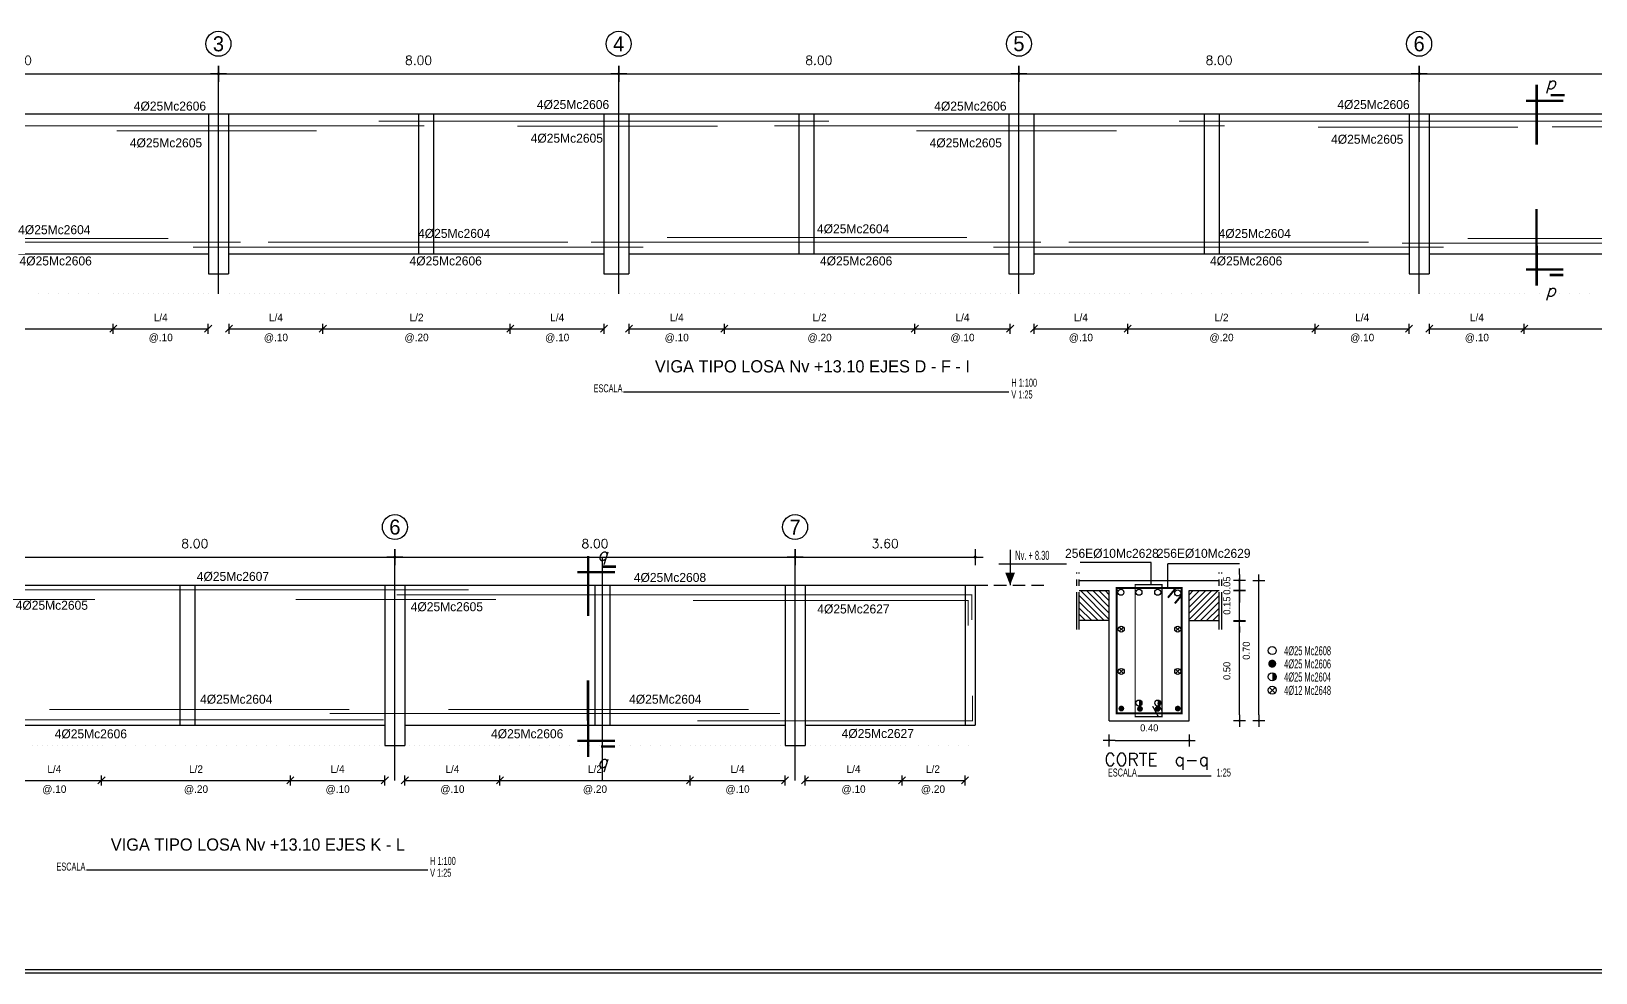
# Model space of a CAD drawing. Extents: x -2 to 140, y 23 to 108.
# Drawn here: x 54.61 to 85.88, y 23.21 to 42.03 of the extents above; entities that cross this region are included whole.
import ezdxf
from ezdxf.enums import TextEntityAlignment as Align

# ---------------------------------------------------------------- set-up
doc = ezdxf.new("R2010")
doc.units = 0
doc.header["$MEASUREMENT"] = 0
doc.linetypes.add('CENTER2', pattern=[1.125, 0.75, -0.125, 0.125, -0.125])
doc.linetypes.add('HIDDEN', pattern=[0.375, 0.25, -0.125])
doc.layers.get('0').update_dxf_attribs({"linetype": 'CONTINUOUS'})
doc.layers.get('DEFPOINTS').update_dxf_attribs({"color": 8, "linetype": 'CONTINUOUS'})
for name, color, linetype in [('ACEROS', 5, 'CONTINUOUS'), ('COLUMNAS', 2, 'CONTINUOUS'), ('EJES', 1, 'CONTINUOUS'), ('ESTRIBOS', 2, 'CONTINUOUS'), ('HIERROS', 5, 'CONTINUOUS'), ('L1', 5, 'CONTINUOUS'), ('LINEAS', 7, 'CONTINUOUS'), ('PLANILL1', 7, 'CONTINUOUS'), ('VIGAS', 7, 'CONTINUOUS')]:
    doc.layers.add(name, color=color, linetype=linetype)
doc.styles.add('ROMANT', font='romant')
doc.styles.add('STANDART', font='TXT.SHX', dxfattribs={"height": 0.18})
doc.dimstyles.new('ESCALA25', dxfattribs={"dimscale": 2, "dimtxt": 0.07, "dimasz": 0.06, "dimexe": 0, "dimexo": 0.06, "dimgap": 0.09, "dimtad": 1, "dimlfac": 0.25, "dimzin": 0, "dimtxsty": 'STANDARD', "dimblk": 'DOT', "dimcen": 0.09, "dimse1": 1, "dimse2": 1, "dimclrd": 1, "dimclre": 1, "dimclrt": 2, "dimazin": 3, "dimtfac": 1, "dimtix": 1, "dimtmove": 0, "dimatfit": 3, "dimtvp": 1.428571, "dimtolj": 1, "dimtzin": 0})
doc.dimstyles.new('STYLE100', dxfattribs={"dimscale": 2, "dimtxt": 0.08, "dimasz": 0.08, "dimexe": 0, "dimexo": 0.06, "dimgap": 0.09, "dimtad": 1, "dimzin": 0, "dimtxsty": 'STANDART', "dimblk": 'DOT', "dimcen": 0.09, "dimse1": 1, "dimse2": 1, "dimclrd": 1, "dimclre": 1, "dimclrt": 2, "dimazin": 3, "dimtfac": 1, "dimtix": 1, "dimtmove": 0, "dimatfit": 3, "dimtvp": 1.25, "dimtolj": 1, "dimtzin": 0})

# ---------------------------------------------------------------- blocks, each defined once
blk = doc.blocks.new('DOT')
at = {"color": 0}
for p, q in [((-1, 0), (1, 0)), ((0, 1), (0, -1))]:
    blk.add_line(p, q, dxfattribs=at)
at = {"color": 2, "linetype": 'BYBLOCK', "const_width": 0.1875}
blk.add_lwpolyline([(0.09375, 0, 1), (-0.09375, 0, 1)], format="xyb", close=True, dxfattribs=at)
blk = doc.blocks.new('*D77')
at = {"color": 1, "linetype": 'BYBLOCK'}
blk.add_line((344.507, -38.205), (344.507, -36.455), dxfattribs=at)
at = {"layer": 'DEFPOINTS', "color": 0, "linetype": 'BYBLOCK'}
for p in [(343.589, -36.335), (344.507, -36.335), (343.589, -38.325)]:
    blk.add_point(p, dxfattribs=at)
at = {"color": 1, "linetype": 'BYBLOCK', "xscale": 0.12, "yscale": 0.12, "zscale": 0.12}
for p, rotation in [((344.507, -36.335), 90), ((344.507, -38.325), 270)]:
    blk.add_blockref('DOT', p, dxfattribs=dict(at, rotation=rotation))
at = {"color": 2, "linetype": 'BYBLOCK', "insert": (344.257, -37.33), "char_height": 0.14, "attachment_point": 5, "rotation": 90}
blk.add_mtext('\\A1;0.50', dxfattribs=at)
blk = doc.blocks.new('_DOT')
at = {"color": 0, "linetype": 'BYBLOCK'}
blk.add_line((-0.5, 0), (-1, 0), dxfattribs=at)
at = {"color": 0, "linetype": 'BYBLOCK', "const_width": 0.5}
blk.add_lwpolyline([(-0.25, 0, 1), (0.25, 0, 1)], format="xyb", close=True, dxfattribs=at)
blk = doc.blocks.new('*D73')
at = {"color": 1, "linetype": 'BYBLOCK'}
for p, q in [((344.507, -35.605), (344.507, -35.485)), ((344.507, -36.325), (344.507, -35.725)), ((344.507, -36.445), (344.507, -36.565))]:
    blk.add_line(p, q, dxfattribs=at)
at = {"layer": 'DEFPOINTS', "color": 0, "linetype": 'BYBLOCK'}
for p in [(343.504, -35.725), (344.507, -35.725), (343.504, -36.325)]:
    blk.add_point(p, dxfattribs=at)
at = {"color": 1, "linetype": 'BYBLOCK', "xscale": 0.12, "yscale": 0.12, "zscale": 0.12}
for p, rotation in [((344.507, -35.725), 270), ((344.507, -36.325), 90)]:
    blk.add_blockref('DOT', p, dxfattribs=dict(at, rotation=rotation))
at = {"color": 2, "linetype": 'BYBLOCK', "insert": (344.257, -36.025), "char_height": 0.14, "attachment_point": 5, "rotation": 90}
blk.add_mtext('\\A1;0.15', dxfattribs=at)
blk = doc.blocks.new('*D75')
at = {"color": 1, "linetype": 'BYBLOCK'}
blk.add_line((344.894, -38.205), (344.894, -35.645), dxfattribs=at)
at = {"layer": 'DEFPOINTS', "color": 0, "linetype": 'BYBLOCK'}
for p in [(343.504, -35.525), (344.894, -35.525), (343.504, -38.325)]:
    blk.add_point(p, dxfattribs=at)
at = {"color": 1, "linetype": 'BYBLOCK', "xscale": 0.12, "yscale": 0.12, "zscale": 0.12}
for p, rotation in [((344.894, -35.525), 90), ((344.894, -38.325), 270)]:
    blk.add_blockref('DOT', p, dxfattribs=dict(at, rotation=rotation))
at = {"color": 2, "linetype": 'BYBLOCK', "insert": (344.644, -36.925), "char_height": 0.14, "attachment_point": 5, "rotation": 90}
blk.add_mtext('\\A1;0.70', dxfattribs=at)
blk = doc.blocks.new('*D76')
at = {"color": 1, "linetype": 'BYBLOCK'}
blk.add_line((342.024, -38.72), (343.384, -38.72), dxfattribs=at)
at = {"layer": 'DEFPOINTS', "color": 0, "linetype": 'BYBLOCK'}
for p in [(343.504, -38.72), (341.904, -38.785), (343.504, -38.785)]:
    blk.add_point(p, dxfattribs=at)
at = {"color": 1, "linetype": 'BYBLOCK', "xscale": 0.12, "yscale": 0.12, "zscale": 0.12, "rotation": 180}
blk.add_blockref('DOT', (341.904, -38.72), dxfattribs=at)
at = {"color": 1, "linetype": 'BYBLOCK', "xscale": 0.12, "yscale": 0.12, "zscale": 0.12}
blk.add_blockref('DOT', (343.504, -38.72), dxfattribs=at)
at = {"color": 2, "linetype": 'BYBLOCK', "insert": (342.704, -38.47), "char_height": 0.14, "attachment_point": 5}
blk.add_mtext('\\A1;0.40', dxfattribs=at)
blk = doc.blocks.new('*X62')
at = {"color": 0}
for p, q in [((24.221, 27.809), (24.797, 28.386)), ((24.221, 27.933), (24.674, 28.386)), ((24.221, 28.057), (24.55, 28.386)), ((24.221, 28.181), (24.426, 28.386)), ((24.221, 28.304), (24.302, 28.386)), ((24.321, 27.786), (24.821, 28.286)), ((24.445, 27.786), (24.821, 28.162)), ((24.568, 27.786), (24.821, 28.038)), ((24.692, 27.786), (24.821, 27.914)), ((24.816, 27.786), (24.821, 27.791))]:
    blk.add_line(p, q, dxfattribs=at)
blk = doc.blocks.new('*D74')
at = {"color": 1, "linetype": 'BYBLOCK'}
for p, q in [((344.507, -35.405), (344.507, -35.285)), ((344.507, -35.725), (344.507, -35.525)), ((344.507, -35.845), (344.507, -35.965))]:
    blk.add_line(p, q, dxfattribs=at)
at = {"layer": 'DEFPOINTS', "color": 0, "linetype": 'BYBLOCK'}
for p in [(344.507, -35.525), (344.507, -35.525), (343.504, -35.725)]:
    blk.add_point(p, dxfattribs=at)
at = {"color": 1, "linetype": 'BYBLOCK', "xscale": 0.12, "yscale": 0.12, "zscale": 0.12}
for p, rotation in [((344.507, -35.525), 270), ((344.507, -35.725), 90)]:
    blk.add_blockref('DOT', p, dxfattribs=dict(at, rotation=rotation))
at = {"color": 2, "linetype": 'BYBLOCK', "insert": (344.257, -35.625), "char_height": 0.14, "attachment_point": 5, "rotation": 90}
blk.add_mtext('\\A1;0.05', dxfattribs=at)
blk = doc.blocks.new('*D171')
at = {"color": 1, "linetype": 'BYBLOCK'}
blk.add_line((50.514, 41.182), (58.194, 41.182), dxfattribs=at)
at = {"layer": 'DEFPOINTS', "color": 0, "linetype": 'BYBLOCK'}
for p in [(50.354, 41.182), (58.354, 41.182), (58.354, 41.182)]:
    blk.add_point(p, dxfattribs=at)
at = {"color": 1, "linetype": 'BYBLOCK', "xscale": 0.16, "yscale": 0.16, "zscale": 0.16, "rotation": 180}
blk.add_blockref('DOT', (50.354, 41.182), dxfattribs=at)
at = {"color": 1, "linetype": 'BYBLOCK', "xscale": 0.16, "yscale": 0.16, "zscale": 0.16}
blk.add_blockref('DOT', (58.354, 41.182), dxfattribs=at)
at = {"color": 2, "linetype": 'BYBLOCK', "insert": (54.354, 41.452), "char_height": 0.18, "attachment_point": 5, "style": 'STANDART'}
blk.add_mtext('\\A1;8.00', dxfattribs=at)
blk = doc.blocks.new('*D172')
at = {"color": 1, "linetype": 'BYBLOCK'}
blk.add_line((58.514, 41.182), (66.194, 41.182), dxfattribs=at)
at = {"layer": 'DEFPOINTS', "color": 0, "linetype": 'BYBLOCK'}
for p in [(58.354, 41.182), (66.354, 41.182), (66.354, 41.182)]:
    blk.add_point(p, dxfattribs=at)
at = {"color": 1, "linetype": 'BYBLOCK', "xscale": 0.16, "yscale": 0.16, "zscale": 0.16, "rotation": 180}
blk.add_blockref('DOT', (58.354, 41.182), dxfattribs=at)
at = {"color": 1, "linetype": 'BYBLOCK', "xscale": 0.16, "yscale": 0.16, "zscale": 0.16}
blk.add_blockref('DOT', (66.354, 41.182), dxfattribs=at)
at = {"color": 2, "linetype": 'BYBLOCK', "insert": (62.354, 41.452), "char_height": 0.18, "attachment_point": 5, "style": 'STANDART'}
blk.add_mtext('\\A1;8.00', dxfattribs=at)
blk = doc.blocks.new('*D173')
at = {"color": 1, "linetype": 'BYBLOCK'}
blk.add_line((66.514, 41.182), (74.194, 41.182), dxfattribs=at)
at = {"layer": 'DEFPOINTS', "color": 0, "linetype": 'BYBLOCK'}
for p in [(66.354, 41.182), (74.354, 41.182), (74.354, 41.182)]:
    blk.add_point(p, dxfattribs=at)
at = {"color": 1, "linetype": 'BYBLOCK', "xscale": 0.16, "yscale": 0.16, "zscale": 0.16, "rotation": 180}
blk.add_blockref('DOT', (66.354, 41.182), dxfattribs=at)
at = {"color": 1, "linetype": 'BYBLOCK', "xscale": 0.16, "yscale": 0.16, "zscale": 0.16}
blk.add_blockref('DOT', (74.354, 41.182), dxfattribs=at)
at = {"color": 2, "linetype": 'BYBLOCK', "insert": (70.354, 41.452), "char_height": 0.18, "attachment_point": 5, "style": 'STANDART'}
blk.add_mtext('\\A1;8.00', dxfattribs=at)
blk = doc.blocks.new('*D174')
at = {"color": 1, "linetype": 'BYBLOCK'}
blk.add_line((74.514, 41.182), (82.194, 41.182), dxfattribs=at)
at = {"layer": 'DEFPOINTS', "color": 0, "linetype": 'BYBLOCK'}
for p in [(74.354, 41.182), (82.354, 41.182), (82.354, 41.182)]:
    blk.add_point(p, dxfattribs=at)
at = {"color": 1, "linetype": 'BYBLOCK', "xscale": 0.16, "yscale": 0.16, "zscale": 0.16, "rotation": 180}
blk.add_blockref('DOT', (74.354, 41.182), dxfattribs=at)
at = {"color": 1, "linetype": 'BYBLOCK', "xscale": 0.16, "yscale": 0.16, "zscale": 0.16}
blk.add_blockref('DOT', (82.354, 41.182), dxfattribs=at)
at = {"color": 2, "linetype": 'BYBLOCK', "insert": (78.354, 41.452), "char_height": 0.18, "attachment_point": 5, "style": 'STANDART'}
blk.add_mtext('\\A1;8.00', dxfattribs=at)
blk = doc.blocks.new('*D175')
at = {"color": 1, "linetype": 'BYBLOCK'}
blk.add_line((82.514, 41.182), (90.194, 41.182), dxfattribs=at)
at = {"layer": 'DEFPOINTS', "color": 0, "linetype": 'BYBLOCK'}
for p in [(82.354, 41.182), (90.354, 41.182), (90.354, 41.182)]:
    blk.add_point(p, dxfattribs=at)
at = {"color": 1, "linetype": 'BYBLOCK', "xscale": 0.16, "yscale": 0.16, "zscale": 0.16, "rotation": 180}
blk.add_blockref('DOT', (82.354, 41.182), dxfattribs=at)
at = {"color": 1, "linetype": 'BYBLOCK', "xscale": 0.16, "yscale": 0.16, "zscale": 0.16}
blk.add_blockref('DOT', (90.354, 41.182), dxfattribs=at)
at = {"color": 2, "linetype": 'BYBLOCK', "insert": (86.354, 41.452), "char_height": 0.18, "attachment_point": 5, "style": 'STANDART'}
blk.add_mtext('\\A1;8.00', dxfattribs=at)
blk = doc.blocks.new('*D179')
at = {"color": 1, "linetype": 'BYBLOCK'}
blk.add_line((54.04, 31.522), (61.72, 31.522), dxfattribs=at)
at = {"layer": 'DEFPOINTS', "color": 0, "linetype": 'BYBLOCK'}
for p in [(53.88, 31.522), (61.88, 31.522), (61.88, 31.522)]:
    blk.add_point(p, dxfattribs=at)
at = {"color": 1, "linetype": 'BYBLOCK', "xscale": 0.16, "yscale": 0.16, "zscale": 0.16, "rotation": 180}
blk.add_blockref('DOT', (53.88, 31.522), dxfattribs=at)
at = {"color": 1, "linetype": 'BYBLOCK', "xscale": 0.16, "yscale": 0.16, "zscale": 0.16}
blk.add_blockref('DOT', (61.88, 31.522), dxfattribs=at)
at = {"color": 2, "linetype": 'BYBLOCK', "insert": (57.88, 31.792), "char_height": 0.18, "attachment_point": 5, "style": 'STANDART'}
blk.add_mtext('\\A1;8.00', dxfattribs=at)
blk = doc.blocks.new('*D180')
at = {"color": 1, "linetype": 'BYBLOCK'}
blk.add_line((62.04, 31.522), (69.72, 31.522), dxfattribs=at)
at = {"layer": 'DEFPOINTS', "color": 0, "linetype": 'BYBLOCK'}
for p in [(61.88, 31.522), (69.88, 31.522), (69.88, 31.522)]:
    blk.add_point(p, dxfattribs=at)
at = {"color": 1, "linetype": 'BYBLOCK', "xscale": 0.16, "yscale": 0.16, "zscale": 0.16, "rotation": 180}
blk.add_blockref('DOT', (61.88, 31.522), dxfattribs=at)
at = {"color": 1, "linetype": 'BYBLOCK', "xscale": 0.16, "yscale": 0.16, "zscale": 0.16}
blk.add_blockref('DOT', (69.88, 31.522), dxfattribs=at)
at = {"color": 2, "linetype": 'BYBLOCK', "insert": (65.88, 31.792), "char_height": 0.18, "attachment_point": 5, "style": 'STANDART'}
blk.add_mtext('\\A1;8.00', dxfattribs=at)
blk = doc.blocks.new('*D181')
at = {"color": 1, "linetype": 'BYBLOCK'}
blk.add_line((70.04, 31.522), (73.32, 31.522), dxfattribs=at)
at = {"layer": 'DEFPOINTS', "color": 0, "linetype": 'BYBLOCK'}
for p in [(69.88, 31.522), (73.48, 31.522), (73.48, 30.959)]:
    blk.add_point(p, dxfattribs=at)
at = {"color": 1, "linetype": 'BYBLOCK', "xscale": 0.16, "yscale": 0.16, "zscale": 0.16, "rotation": 180}
blk.add_blockref('DOT', (69.88, 31.522), dxfattribs=at)
at = {"color": 1, "linetype": 'BYBLOCK', "xscale": 0.16, "yscale": 0.16, "zscale": 0.16}
blk.add_blockref('DOT', (73.48, 31.522), dxfattribs=at)
at = {"color": 2, "linetype": 'BYBLOCK', "insert": (71.68, 31.792), "char_height": 0.18, "attachment_point": 5, "style": 'STANDART'}
blk.add_mtext('\\A1;3.60', dxfattribs=at)

msp = doc.modelspace()

# ---------------------------------------------------------------- linework, layer by layer
for p, q in [((52.459, 36.087), (56.251, 36.087)), ((56.181, 36.016), (56.322, 36.158)), ((56.251, 35.987), (56.251, 36.187)), ((56.251, 36.087), (58.148, 36.087)), ((58.077, 36.016), (58.219, 36.158)), ((58.148, 35.987), (58.148, 36.187)), ((58.495, 36.016), (58.637, 36.158)), ((58.566, 35.987), (58.566, 36.187)), ((58.566, 36.087), (60.44, 36.087)), ((60.369, 36.016), (60.511, 36.158)), ((60.44, 35.987), (60.44, 36.187)), ((60.44, 36.087), (64.188, 36.087)), ((64.118, 36.016), (64.259, 36.158)), ((64.188, 35.987), (64.188, 36.187)), ((64.188, 36.087), (66.062, 36.087)), ((65.992, 36.016), (66.133, 36.158)), ((66.062, 35.987), (66.062, 36.187)), ((66.491, 36.016), (66.633, 36.157)), ((66.562, 35.986), (66.562, 36.186)), ((66.562, 36.086), (68.466, 36.086)), ((68.395, 36.016), (68.537, 36.157)), ((68.466, 35.986), (68.466, 36.186)), ((68.466, 36.086), (72.274, 36.086)), ((72.203, 36.016), (72.345, 36.157)), ((72.274, 35.986), (72.274, 36.186)), ((72.274, 36.086), (74.178, 36.086)), ((74.107, 36.016), (74.249, 36.157)), ((74.178, 35.986), (74.178, 36.186)), ((74.585, 36.016), (74.726, 36.157)), ((74.656, 35.986), (74.656, 36.186)), ((74.656, 36.086), (76.53, 36.086)), ((76.459, 36.016), (76.6, 36.157)), ((76.53, 35.986), (76.53, 36.186)), ((76.53, 36.086), (80.278, 36.086)), ((80.207, 36.016), (80.349, 36.157)), ((80.278, 35.986), (80.278, 36.186)), ((80.278, 36.086), (82.152, 36.086)), ((82.081, 36.016), (82.223, 36.157)), ((82.152, 35.986), (82.152, 36.186)), ((82.489, 36.015), (82.63, 36.157)), ((82.559, 35.986), (82.559, 36.186)), ((82.559, 36.086), (84.456, 36.086)), ((84.385, 36.015), (84.527, 36.157)), ((84.456, 35.986), (84.456, 36.186)), ((84.456, 36.086), (88.249, 36.086)), ((54.13, 27.059), (56.017, 27.059)), ((55.946, 26.989), (56.088, 27.13)), ((56.017, 26.959), (56.017, 27.159)), ((56.017, 27.059), (59.792, 27.059)), ((59.721, 26.989), (59.863, 27.13)), ((59.792, 26.959), (59.792, 27.159)), ((59.792, 27.059), (61.68, 27.059)), ((61.609, 26.989), (61.75, 27.13)), ((61.68, 26.959), (61.68, 27.159)), ((62.009, 26.989), (62.15, 27.13)), ((62.08, 26.959), (62.08, 27.159)), ((62.08, 27.059), (63.98, 27.059)), ((63.909, 26.989), (64.05, 27.13)), ((63.98, 26.959), (63.98, 27.159)), ((63.98, 27.059), (67.78, 27.059)), ((67.709, 26.989), (67.85, 27.13)), ((67.78, 26.959), (67.78, 27.159)), ((67.78, 27.059), (69.68, 27.059)), ((69.609, 26.989), (69.75, 27.13)), ((69.68, 26.959), (69.68, 27.159)), ((70.009, 26.989), (70.15, 27.13)), ((70.08, 26.959), (70.08, 27.159)), ((70.08, 27.059), (72.017, 27.059)), ((71.946, 26.989), (72.088, 27.13)), ((72.017, 26.959), (72.017, 27.159)), ((72.017, 27.059), (73.278, 27.059)), ((73.207, 26.989), (73.349, 27.13)), ((73.278, 26.959), (73.278, 27.159))]:
    msp.add_line(p, q)
at = {"color": 6}
msp.add_line((139.82, 23.269), (30.163, 23.269), dxfattribs=at)
for centre in [(58.354, 41.782), (66.354, 41.782), (74.354, 41.782), (82.354, 41.782), (61.88, 32.122), (69.88, 32.122)]:
    msp.add_circle(centre, 0.25)
at = {"layer": 'ACEROS', "color": 1, "linetype": 'CENTER2', "const_width": 0.05}
for points in [[(84.704, 40.965), (84.704, 39.766)], [(84.704, 36.948), (84.699, 38.481)], [(65.745, 31.542), (65.745, 30.343)], [(65.745, 27.526), (65.739, 29.058)]]:
    msp.add_lwpolyline(points, dxfattribs=at)
at = {"layer": 'ACEROS', "color": 1, "linetype": 'CONTINUOUS', "const_width": 0.05}
for points in [[(85.236, 40.643), (84.488, 40.643)], [(85.26, 40.754), (84.986, 40.754)], [(85.236, 37.27), (84.488, 37.27)], [(85.236, 37.159), (84.962, 37.159)], [(66.301, 31.332), (66.027, 31.332)], [(66.277, 31.22), (65.528, 31.22)], [(66.277, 27.848), (65.528, 27.848)], [(66.277, 27.736), (66.003, 27.736)]]:
    msp.add_lwpolyline(points, dxfattribs=at)
at = {"layer": 'ACEROS', "const_width": 0.02}
for points in [[(53.466, 40.141), (62.466, 40.141)], [(60.318, 40.043), (56.318, 40.043)], [(61.555, 40.233), (70.555, 40.233)], [(68.33, 40.137), (64.33, 40.137)], [(69.466, 40.141), (78.466, 40.141)], [(76.305, 40.043), (72.305, 40.043)], [(77.555, 40.233), (86.555, 40.233)], [(84.329, 40.115), (80.329, 40.115)], [(85.007, 40.124), (90.507, 40.124), (90.507, 39.624)], [(82.011, 37.799), (90.511, 37.799), (90.511, 38.299)], [(57.351, 37.89), (51.351, 37.89)], [(73.318, 37.908), (67.318, 37.908)], [(89.321, 37.888), (83.321, 37.888)], [(49.798, 37.814), (58.798, 37.814)], [(57.844, 37.72), (66.844, 37.72)], [(65.344, 37.816), (59.344, 37.816)], [(65.798, 37.814), (74.798, 37.814)], [(73.844, 37.72), (82.844, 37.72)], [(81.346, 37.815), (75.346, 37.815)], [(55.887, 30.673), (51.887, 30.673)], [(53.357, 30.866), (63.357, 30.866)], [(63.899, 30.673), (59.899, 30.673)], [(61.916, 30.767), (73.416, 30.767), (73.416, 30.267)], [(67.837, 30.653), (73.337, 30.653), (73.337, 30.153)], [(60.97, 28.477), (54.97, 28.477)], [(68.95, 28.477), (62.95, 28.477)], [(67.923, 28.249), (73.423, 28.249), (73.423, 28.749)], [(52.653, 28.269), (61.653, 28.269)], [(60.575, 28.394), (69.575, 28.394)]]:
    msp.add_lwpolyline(points, dxfattribs=at)
at = {"layer": 'ACEROS', "color": 5, "linetype": 'CONTINUOUS', "const_width": 0.04}
msp.add_lwpolyline([(76.309, 28.402), (76.309, 30.902), (77.609, 30.902), (77.609, 28.402)], close=True, dxfattribs=at)
at = {"layer": 'COLUMNAS', "color": 1, "linetype": 'CONTINUOUS'}
msp.add_solid([(74.08, 31.212), (74.276, 31.212), (74.178, 30.959)], dxfattribs=at)
at = {"layer": 'DEFPOINTS', "color": 0, "linetype": 'BYBLOCK'}
msp.add_point((77.547, 28.252), dxfattribs=at)
at = {"layer": 'EJES'}
for p, q in [((58.354, 36.782), (58.354, 41.182)), ((66.354, 36.782), (66.354, 41.182)), ((74.354, 36.782), (74.354, 41.182)), ((82.354, 36.782), (82.354, 41.182)), ((61.88, 27.053), (61.88, 31.522)), ((66.03, 27.053), (66.03, 31.522)), ((69.88, 27.053), (69.88, 31.522))]:
    msp.add_line(p, q, dxfattribs=at)
at = {"layer": 'EJES', "color": 7, "linetype": 'CONTINUOUS'}
for p, q in [((66.45, 34.828), (74.155, 34.828)), ((76.731, 27.15), (78.199, 27.15)), ((55.715, 25.269), (62.537, 25.269))]:
    msp.add_line(p, q, dxfattribs=at)
at = {"layer": 'EJES', "color": 7, "linetype": 'HIDDEN'}
msp.add_line((73.48, 30.959), (74.93, 30.959), dxfattribs=at)
at = {"layer": 'EJES', "color": 3, "linetype": 'CONTINUOUS', "const_width": 0.025}
for points in [[(77.139, 28.333), (77.026, 28.543)], [(77.213, 28.448), (77.132, 28.6)]]:
    msp.add_lwpolyline(points, dxfattribs=at)
at = {"layer": 'ESTRIBOS'}
for p, q in [((54.755, 36.787), (54.755, 36.787)), ((54.955, 36.787), (54.955, 36.787)), ((55.155, 36.787), (55.155, 36.787)), ((55.355, 36.787), (55.355, 36.787)), ((55.555, 36.787), (55.555, 36.787)), ((55.755, 36.787), (55.755, 36.787)), ((55.955, 36.787), (55.955, 36.787)), ((56.248, 36.787), (56.248, 36.787)), ((56.348, 36.787), (56.348, 36.787)), ((56.448, 36.787), (56.448, 36.787)), ((56.548, 36.787), (56.548, 36.787)), ((56.648, 36.787), (56.648, 36.787)), ((56.748, 36.787), (56.748, 36.787)), ((56.848, 36.787), (56.848, 36.787)), ((56.948, 36.787), (56.948, 36.787)), ((57.048, 36.787), (57.048, 36.787)), ((57.148, 36.787), (57.148, 36.787)), ((57.248, 36.787), (57.248, 36.787)), ((57.348, 36.787), (57.348, 36.787)), ((57.448, 36.787), (57.448, 36.787)), ((57.548, 36.787), (57.548, 36.787)), ((57.648, 36.787), (57.648, 36.787)), ((57.748, 36.787), (57.748, 36.787)), ((57.848, 36.787), (57.848, 36.787)), ((57.948, 36.787), (57.948, 36.787)), ((58.048, 36.787), (58.048, 36.787)), ((58.148, 36.787), (58.148, 36.787)), ((58.566, 36.787), (58.566, 36.787)), ((58.666, 36.787), (58.666, 36.787)), ((58.766, 36.787), (58.766, 36.787)), ((58.866, 36.787), (58.866, 36.787)), ((58.966, 36.787), (58.966, 36.787)), ((59.066, 36.787), (59.066, 36.787)), ((59.166, 36.787), (59.166, 36.787)), ((59.266, 36.787), (59.266, 36.787)), ((59.366, 36.787), (59.366, 36.787)), ((59.466, 36.787), (59.466, 36.787)), ((59.566, 36.787), (59.566, 36.787)), ((59.666, 36.787), (59.666, 36.787)), ((59.766, 36.787), (59.766, 36.787)), ((59.866, 36.787), (59.866, 36.787)), ((59.966, 36.787), (59.966, 36.787)), ((60.066, 36.787), (60.066, 36.787)), ((60.166, 36.787), (60.166, 36.787)), ((60.266, 36.787), (60.266, 36.787)), ((60.366, 36.787), (60.366, 36.787)), ((60.466, 36.787), (60.466, 36.787)), ((60.714, 36.787), (60.714, 36.787)), ((60.914, 36.787), (60.914, 36.787)), ((61.114, 36.787), (61.114, 36.787)), ((61.314, 36.787), (61.314, 36.787)), ((61.514, 36.787), (61.514, 36.787)), ((61.714, 36.787), (61.714, 36.787)), ((61.914, 36.787), (61.914, 36.787)), ((62.114, 36.787), (62.114, 36.787)), ((62.314, 36.787), (62.314, 36.787)), ((62.514, 36.787), (62.514, 36.787)), ((62.714, 36.787), (62.714, 36.787)), ((62.914, 36.787), (62.914, 36.787)), ((63.114, 36.787), (63.114, 36.787)), ((63.314, 36.787), (63.314, 36.787)), ((63.514, 36.787), (63.514, 36.787)), ((63.714, 36.787), (63.714, 36.787)), ((63.914, 36.787), (63.914, 36.787)), ((64.162, 36.787), (64.162, 36.787)), ((64.262, 36.787), (64.262, 36.787)), ((64.362, 36.787), (64.362, 36.787)), ((64.462, 36.787), (64.462, 36.787)), ((64.562, 36.787), (64.562, 36.787)), ((64.662, 36.787), (64.662, 36.787)), ((64.762, 36.787), (64.762, 36.787)), ((64.862, 36.787), (64.862, 36.787)), ((64.962, 36.787), (64.962, 36.787)), ((65.062, 36.787), (65.062, 36.787)), ((65.162, 36.787), (65.162, 36.787)), ((65.262, 36.787), (65.262, 36.787)), ((65.362, 36.787), (65.362, 36.787)), ((65.462, 36.787), (65.462, 36.787)), ((65.562, 36.787), (65.562, 36.787)), ((65.662, 36.787), (65.662, 36.787)), ((65.762, 36.787), (65.762, 36.787)), ((65.862, 36.787), (65.862, 36.787)), ((65.962, 36.787), (65.962, 36.787)), ((66.062, 36.787), (66.062, 36.787)), ((66.562, 36.786), (66.562, 36.786)), ((66.662, 36.786), (66.662, 36.786)), ((66.762, 36.786), (66.762, 36.786)), ((66.862, 36.786), (66.862, 36.786)), ((66.962, 36.786), (66.962, 36.786)), ((67.062, 36.786), (67.062, 36.786)), ((67.162, 36.786), (67.162, 36.786)), ((67.262, 36.786), (67.262, 36.786)), ((67.362, 36.786), (67.362, 36.786)), ((67.462, 36.786), (67.462, 36.786)), ((67.562, 36.786), (67.562, 36.786)), ((67.662, 36.786), (67.662, 36.786)), ((67.762, 36.786), (67.762, 36.786)), ((67.862, 36.786), (67.862, 36.786)), ((67.962, 36.786), (67.962, 36.786)), ((68.062, 36.786), (68.062, 36.786)), ((68.162, 36.786), (68.162, 36.786)), ((68.262, 36.786), (68.262, 36.786)), ((68.362, 36.786), (68.362, 36.786)), ((68.462, 36.786), (68.462, 36.786)), ((68.67, 36.786), (68.67, 36.786)), ((68.87, 36.786), (68.87, 36.786)), ((69.07, 36.786), (69.07, 36.786)), ((69.27, 36.786), (69.27, 36.786)), ((69.47, 36.786), (69.47, 36.786)), ((69.67, 36.786), (69.67, 36.786)), ((69.87, 36.786), (69.87, 36.786)), ((70.07, 36.786), (70.07, 36.786)), ((70.27, 36.786), (70.27, 36.786)), ((70.47, 36.786), (70.47, 36.786)), ((70.67, 36.786), (70.67, 36.786)), ((70.87, 36.786), (70.87, 36.786)), ((71.07, 36.786), (71.07, 36.786)), ((71.27, 36.786), (71.27, 36.786)), ((71.47, 36.786), (71.47, 36.786)), ((71.67, 36.786), (71.67, 36.786)), ((71.87, 36.786), (71.87, 36.786)), ((72.07, 36.786), (72.07, 36.786)), ((72.278, 36.786), (72.278, 36.786)), ((72.378, 36.786), (72.378, 36.786)), ((72.478, 36.786), (72.478, 36.786)), ((72.578, 36.786), (72.578, 36.786)), ((72.678, 36.786), (72.678, 36.786)), ((72.778, 36.786), (72.778, 36.786)), ((72.878, 36.786), (72.878, 36.786)), ((72.978, 36.786), (72.978, 36.786)), ((73.078, 36.786), (73.078, 36.786)), ((73.178, 36.786), (73.178, 36.786)), ((73.278, 36.786), (73.278, 36.786)), ((73.378, 36.786), (73.378, 36.786)), ((73.478, 36.786), (73.478, 36.786)), ((73.578, 36.786), (73.578, 36.786)), ((73.678, 36.786), (73.678, 36.786)), ((73.778, 36.786), (73.778, 36.786)), ((73.878, 36.786), (73.878, 36.786)), ((73.978, 36.786), (73.978, 36.786)), ((74.078, 36.786), (74.078, 36.786)), ((74.178, 36.786), (74.178, 36.786)), ((74.656, 36.786), (74.656, 36.786)), ((74.756, 36.786), (74.756, 36.786)), ((74.856, 36.786), (74.856, 36.786)), ((74.956, 36.786), (74.956, 36.786)), ((75.056, 36.786), (75.056, 36.786)), ((75.156, 36.786), (75.156, 36.786)), ((75.256, 36.786), (75.256, 36.786)), ((75.356, 36.786), (75.356, 36.786)), ((75.456, 36.786), (75.456, 36.786)), ((75.556, 36.786), (75.556, 36.786)), ((75.656, 36.786), (75.656, 36.786)), ((75.756, 36.786), (75.756, 36.786)), ((75.856, 36.786), (75.856, 36.786)), ((75.956, 36.786), (75.956, 36.786)), ((76.056, 36.786), (76.056, 36.786)), ((76.156, 36.786), (76.156, 36.786)), ((76.256, 36.786), (76.256, 36.786)), ((76.356, 36.786), (76.356, 36.786)), ((76.456, 36.786), (76.456, 36.786)), ((76.556, 36.786), (76.556, 36.786)), ((76.804, 36.786), (76.804, 36.786)), ((77.004, 36.786), (77.004, 36.786)), ((77.204, 36.786), (77.204, 36.786)), ((77.404, 36.786), (77.404, 36.786)), ((77.604, 36.786), (77.604, 36.786)), ((77.804, 36.786), (77.804, 36.786)), ((78.004, 36.786), (78.004, 36.786)), ((78.204, 36.786), (78.204, 36.786)), ((78.404, 36.786), (78.404, 36.786)), ((78.604, 36.786), (78.604, 36.786)), ((78.804, 36.786), (78.804, 36.786)), ((79.004, 36.786), (79.004, 36.786)), ((79.204, 36.786), (79.204, 36.786)), ((79.404, 36.786), (79.404, 36.786)), ((79.604, 36.786), (79.604, 36.786)), ((79.804, 36.786), (79.804, 36.786)), ((80.004, 36.786), (80.004, 36.786)), ((80.252, 36.786), (80.252, 36.786)), ((80.352, 36.786), (80.352, 36.786)), ((80.452, 36.786), (80.452, 36.786)), ((80.552, 36.786), (80.552, 36.786)), ((80.652, 36.786), (80.652, 36.786)), ((80.752, 36.786), (80.752, 36.786)), ((80.852, 36.786), (80.852, 36.786)), ((80.952, 36.786), (80.952, 36.786)), ((81.052, 36.786), (81.052, 36.786)), ((81.152, 36.786), (81.152, 36.786)), ((81.252, 36.786), (81.252, 36.786)), ((81.352, 36.786), (81.352, 36.786)), ((81.452, 36.786), (81.452, 36.786)), ((81.552, 36.786), (81.552, 36.786)), ((81.652, 36.786), (81.652, 36.786)), ((81.752, 36.786), (81.752, 36.786)), ((81.852, 36.786), (81.852, 36.786)), ((81.952, 36.786), (81.952, 36.786)), ((82.052, 36.786), (82.052, 36.786)), ((82.152, 36.786), (82.152, 36.786)), ((82.559, 36.786), (82.559, 36.786)), ((82.659, 36.786), (82.659, 36.786)), ((82.759, 36.786), (82.759, 36.786)), ((82.859, 36.786), (82.859, 36.786)), ((82.959, 36.786), (82.959, 36.786)), ((83.059, 36.786), (83.059, 36.786)), ((83.159, 36.786), (83.159, 36.786)), ((83.259, 36.786), (83.259, 36.786)), ((83.359, 36.786), (83.359, 36.786)), ((83.459, 36.786), (83.459, 36.786)), ((83.559, 36.786), (83.559, 36.786)), ((83.659, 36.786), (83.659, 36.786)), ((83.759, 36.786), (83.759, 36.786)), ((83.859, 36.786), (83.859, 36.786)), ((83.959, 36.786), (83.959, 36.786)), ((84.059, 36.786), (84.059, 36.786)), ((84.159, 36.786), (84.159, 36.786)), ((84.259, 36.786), (84.259, 36.786)), ((84.359, 36.786), (84.359, 36.786)), ((84.459, 36.786), (84.459, 36.786)), ((84.752, 36.786), (84.752, 36.786)), ((84.952, 36.786), (84.952, 36.786)), ((85.152, 36.786), (85.152, 36.786)), ((85.352, 36.786), (85.352, 36.786)), ((85.552, 36.786), (85.552, 36.786)), ((85.752, 36.786), (85.752, 36.786)), ((54.63, 27.759), (54.63, 27.759)), ((54.73, 27.759), (54.73, 27.759)), ((54.83, 27.759), (54.83, 27.759)), ((54.93, 27.759), (54.93, 27.759)), ((55.03, 27.759), (55.03, 27.759)), ((55.13, 27.759), (55.13, 27.759)), ((55.23, 27.759), (55.23, 27.759)), ((55.33, 27.759), (55.33, 27.759)), ((55.43, 27.759), (55.43, 27.759)), ((55.53, 27.759), (55.53, 27.759)), ((55.63, 27.759), (55.63, 27.759)), ((55.73, 27.759), (55.73, 27.759)), ((55.83, 27.759), (55.83, 27.759)), ((55.93, 27.759), (55.93, 27.759)), ((56.03, 27.759), (56.03, 27.759)), ((56.305, 27.759), (56.305, 27.759)), ((56.505, 27.759), (56.505, 27.759)), ((56.705, 27.759), (56.705, 27.759)), ((56.905, 27.759), (56.905, 27.759)), ((57.105, 27.759), (57.105, 27.759)), ((57.305, 27.759), (57.305, 27.759)), ((57.505, 27.759), (57.505, 27.759)), ((57.705, 27.759), (57.705, 27.759)), ((57.905, 27.759), (57.905, 27.759)), ((58.105, 27.759), (58.105, 27.759)), ((58.305, 27.759), (58.305, 27.759)), ((58.505, 27.759), (58.505, 27.759)), ((58.705, 27.759), (58.705, 27.759)), ((58.905, 27.759), (58.905, 27.759)), ((59.105, 27.759), (59.105, 27.759)), ((59.305, 27.759), (59.305, 27.759)), ((59.505, 27.759), (59.505, 27.759)), ((59.78, 27.759), (59.78, 27.759)), ((59.88, 27.759), (59.88, 27.759)), ((59.98, 27.759), (59.98, 27.759)), ((60.08, 27.759), (60.08, 27.759)), ((60.18, 27.759), (60.18, 27.759)), ((60.28, 27.759), (60.28, 27.759)), ((60.38, 27.759), (60.38, 27.759)), ((60.48, 27.759), (60.48, 27.759)), ((60.58, 27.759), (60.58, 27.759)), ((60.68, 27.759), (60.68, 27.759)), ((60.78, 27.759), (60.78, 27.759)), ((60.88, 27.759), (60.88, 27.759)), ((60.98, 27.759), (60.98, 27.759)), ((61.08, 27.759), (61.08, 27.759)), ((61.18, 27.759), (61.18, 27.759)), ((61.28, 27.759), (61.28, 27.759)), ((61.38, 27.759), (61.38, 27.759)), ((61.48, 27.759), (61.48, 27.759)), ((61.58, 27.759), (61.58, 27.759)), ((61.68, 27.759), (61.68, 27.759)), ((62.08, 27.759), (62.08, 27.759)), ((62.18, 27.759), (62.18, 27.759)), ((62.28, 27.759), (62.28, 27.759)), ((62.38, 27.759), (62.38, 27.759)), ((62.48, 27.759), (62.48, 27.759)), ((62.58, 27.759), (62.58, 27.759)), ((62.68, 27.759), (62.68, 27.759)), ((62.78, 27.759), (62.78, 27.759)), ((62.88, 27.759), (62.88, 27.759)), ((62.98, 27.759), (62.98, 27.759)), ((63.08, 27.759), (63.08, 27.759)), ((63.18, 27.759), (63.18, 27.759)), ((63.28, 27.759), (63.28, 27.759)), ((63.38, 27.759), (63.38, 27.759)), ((63.48, 27.759), (63.48, 27.759)), ((63.58, 27.759), (63.58, 27.759)), ((63.68, 27.759), (63.68, 27.759)), ((63.78, 27.759), (63.78, 27.759)), ((63.88, 27.759), (63.88, 27.759)), ((63.98, 27.759), (63.98, 27.759)), ((64.18, 27.759), (64.18, 27.759)), ((64.38, 27.759), (64.38, 27.759)), ((64.58, 27.759), (64.58, 27.759)), ((64.78, 27.759), (64.78, 27.759)), ((64.98, 27.759), (64.98, 27.759)), ((65.18, 27.759), (65.18, 27.759)), ((65.38, 27.759), (65.38, 27.759)), ((65.58, 27.759), (65.58, 27.759)), ((65.78, 27.759), (65.78, 27.759)), ((65.98, 27.759), (65.98, 27.759)), ((66.18, 27.759), (66.18, 27.759)), ((66.38, 27.759), (66.38, 27.759)), ((66.58, 27.759), (66.58, 27.759)), ((66.78, 27.759), (66.78, 27.759)), ((66.98, 27.759), (66.98, 27.759)), ((67.18, 27.759), (67.18, 27.759)), ((67.38, 27.759), (67.38, 27.759)), ((67.58, 27.759), (67.58, 27.759)), ((67.78, 27.759), (67.78, 27.759)), ((67.88, 27.759), (67.88, 27.759)), ((67.98, 27.759), (67.98, 27.759)), ((68.08, 27.759), (68.08, 27.759)), ((68.18, 27.759), (68.18, 27.759)), ((68.28, 27.759), (68.28, 27.759)), ((68.38, 27.759), (68.38, 27.759)), ((68.48, 27.759), (68.48, 27.759)), ((68.58, 27.759), (68.58, 27.759)), ((68.68, 27.759), (68.68, 27.759)), ((68.78, 27.759), (68.78, 27.759)), ((68.88, 27.759), (68.88, 27.759)), ((68.98, 27.759), (68.98, 27.759)), ((69.08, 27.759), (69.08, 27.759)), ((69.18, 27.759), (69.18, 27.759)), ((69.28, 27.759), (69.28, 27.759)), ((69.38, 27.759), (69.38, 27.759)), ((69.48, 27.759), (69.48, 27.759)), ((69.58, 27.759), (69.58, 27.759)), ((69.68, 27.759), (69.68, 27.759)), ((70.08, 27.759), (70.08, 27.759)), ((70.18, 27.759), (70.18, 27.759)), ((70.28, 27.759), (70.28, 27.759)), ((70.38, 27.759), (70.38, 27.759)), ((70.48, 27.759), (70.48, 27.759)), ((70.58, 27.759), (70.58, 27.759)), ((70.68, 27.759), (70.68, 27.759)), ((70.78, 27.759), (70.78, 27.759)), ((70.88, 27.759), (70.88, 27.759)), ((70.98, 27.759), (70.98, 27.759)), ((71.08, 27.759), (71.08, 27.759)), ((71.18, 27.759), (71.18, 27.759)), ((71.28, 27.759), (71.28, 27.759)), ((71.38, 27.759), (71.38, 27.759)), ((71.48, 27.759), (71.48, 27.759)), ((71.58, 27.759), (71.58, 27.759)), ((71.68, 27.759), (71.68, 27.759)), ((71.78, 27.759), (71.78, 27.759)), ((71.88, 27.759), (71.88, 27.759)), ((71.98, 27.759), (71.98, 27.759)), ((72.08, 27.759), (72.08, 27.759)), ((72.355, 27.759), (72.355, 27.759)), ((72.555, 27.759), (72.555, 27.759)), ((72.755, 27.759), (72.755, 27.759)), ((72.955, 27.759), (72.955, 27.759)), ((73.155, 27.759), (73.155, 27.759)), ((73.355, 27.759), (73.355, 27.759))]:
    msp.add_line(p, q, dxfattribs=at)
at = {"layer": 'L1', "color": 7, "linetype": 'CONTINUOUS'}
for p, q in [((74.178, 31.665), (74.178, 30.959)), ((73.951, 31.385), (75.302, 31.385))]:
    msp.add_line(p, q, dxfattribs=at)
at = {"layer": 'L1', "color": 2, "linetype": 'CONTINUOUS'}
for points, const_width in [([(79.377, 29.391, 1), (79.457, 29.391, 1)], 0.08), ([(76.373, 28.494, 1), (76.43, 28.494, 1)], 0.0576), ([(76.745, 28.487, 1), (76.803, 28.487, 1)], 0.0576), ([(77.096, 28.487, 1), (77.154, 28.487, 1)], 0.0576), ([(77.5, 28.494, 1), (77.557, 28.494, 1)], 0.0576)]:
    msp.add_lwpolyline(points, format="xyb", close=True, dxfattribs=dict(at, const_width=const_width))
for points, const_width in [([(79.417, 29.089, 0.414214), (79.457, 29.129, 0.414214), (79.417, 29.169, 1)], 0.08), ([(76.754, 28.575, 0.414214), (76.783, 28.604, 0.414214), (76.754, 28.633, 1)], 0.0576), ([(77.13, 28.575, 0.414214), (77.159, 28.604, 0.414214), (77.13, 28.633, 1)], 0.0576)]:
    msp.add_lwpolyline(points, format="xyb", dxfattribs=dict(at, const_width=const_width))
at = {"layer": 'L1', "color": 7, "linetype": 'CONTINUOUS'}
for centre in [(76.392, 30.819), (76.754, 30.819), (77.129, 30.819), (77.528, 30.805), (76.401, 30.081), (77.528, 30.081), (76.401, 29.236), (77.528, 29.236), (76.754, 28.604), (77.13, 28.604)]:
    msp.add_circle(centre, 0.06, dxfattribs=at)
at = {"layer": 'L1', "color": 8, "linetype": 'CONTINUOUS'}
for centre in [(79.417, 29.653), (79.417, 29.129), (79.417, 28.861)]:
    msp.add_circle(centre, 0.08, dxfattribs=at)
at = {"layer": 'LINEAS'}
for p, q in [((76.998, 31.411), (75.58, 31.411)), ((76.998, 30.973), (76.998, 31.411)), ((78.766, 31.39), (77.33, 31.39)), ((77.33, 30.902), (77.33, 31.39)), ((75.559, 31.052), (78.359, 31.052)), ((75.559, 30.852), (76.159, 30.852)), ((76.159, 30.252), (76.159, 30.852)), ((77.759, 30.252), (77.759, 30.852)), ((77.759, 30.852), (78.359, 30.852)), ((76.159, 30.252), (75.559, 30.252)), ((76.359, 30.039), (76.444, 30.124)), ((76.444, 30.039), (76.359, 30.124)), ((77.571, 30.039), (77.486, 30.124)), ((77.486, 30.039), (77.571, 30.124)), ((77.759, 30.252), (78.359, 30.252)), ((76.359, 29.194), (76.444, 29.279)), ((76.444, 29.194), (76.359, 29.279)), ((77.571, 29.194), (77.486, 29.279)), ((77.486, 29.194), (77.571, 29.279)), ((79.361, 28.918), (79.474, 28.805)), ((79.474, 28.918), (79.361, 28.805)), ((76.159, 28.252), (77.759, 28.252))]:
    msp.add_line(p, q, dxfattribs=at)
at = {"layer": 'LINEAS', "color": 7, "linetype": 'CENTER2'}
for points in [[(75.509, 30.072), (75.509, 31.213)], [(75.559, 30.072), (75.559, 31.213)], [(78.359, 30.072), (78.359, 31.213)], [(78.409, 30.072), (78.409, 31.213)]]:
    msp.add_lwpolyline(points, dxfattribs=at)
at = {"layer": 'LINEAS', "color": 3, "const_width": 0.025}
msp.add_lwpolyline([(76.677, 28.333), (76.677, 30.973), (77.213, 30.973), (77.213, 28.333)], close=True, dxfattribs=at)
at = {"layer": 'LINEAS', "color": 5, "const_width": 0.04}
for points in [[(77.492, 30.902), (77.332, 30.71)], [(77.609, 30.761), (77.47, 30.595)]]:
    msp.add_lwpolyline(points, dxfattribs=at)
at = {"layer": 'LINEAS', "color": 7, "linetype": 'CONTINUOUS'}
for points in [[(76.159, 28.252), (76.159, 30.252)], [(77.759, 28.252), (77.759, 30.252)]]:
    msp.add_lwpolyline(points, dxfattribs=at)
at = {"layer": 'PLANILL1', "color": 6}
msp.add_line((30.222, 23.214), (139.82, 23.214), dxfattribs=at)
at = {"layer": 'VIGAS'}
for p, q in [((54.354, 40.382), (58.154, 40.382)), ((58.154, 40.382), (58.554, 40.382)), ((58.154, 40.382), (58.154, 37.182)), ((58.554, 40.382), (62.354, 40.382)), ((58.554, 40.382), (58.554, 37.182)), ((62.354, 40.382), (62.654, 40.382)), ((62.354, 40.382), (62.354, 37.582)), ((62.654, 40.382), (66.054, 40.382)), ((62.654, 40.382), (62.654, 37.582)), ((66.054, 40.382), (66.554, 40.382)), ((66.054, 40.382), (66.054, 37.182)), ((66.554, 40.382), (69.954, 40.382)), ((66.554, 40.382), (66.554, 37.182)), ((69.954, 40.382), (70.254, 40.382)), ((69.954, 40.382), (69.954, 37.582)), ((70.254, 40.382), (74.154, 40.382)), ((70.254, 40.382), (70.254, 37.582)), ((74.154, 40.382), (74.654, 40.382)), ((74.154, 40.382), (74.154, 37.182)), ((74.654, 40.382), (78.054, 40.382)), ((74.654, 40.382), (74.654, 37.182)), ((78.054, 40.382), (78.354, 40.382)), ((78.054, 40.382), (78.054, 37.582)), ((78.354, 40.382), (82.154, 40.382)), ((78.354, 40.382), (78.354, 37.582)), ((82.154, 40.382), (82.554, 40.382)), ((82.154, 40.382), (82.154, 37.182)), ((82.554, 40.382), (86.054, 40.382)), ((82.554, 40.382), (82.554, 37.182)), ((54.354, 37.582), (58.154, 37.582)), ((58.554, 37.582), (62.354, 37.582)), ((62.354, 37.582), (62.654, 37.582)), ((62.654, 37.582), (66.054, 37.582)), ((66.554, 37.582), (69.954, 37.582)), ((69.954, 37.582), (70.254, 37.582)), ((70.254, 37.582), (74.154, 37.582)), ((74.654, 37.582), (78.054, 37.582)), ((78.054, 37.582), (78.354, 37.582)), ((78.354, 37.582), (82.154, 37.582)), ((82.554, 37.582), (86.054, 37.582)), ((58.154, 37.182), (58.554, 37.182)), ((66.054, 37.182), (66.554, 37.182)), ((74.154, 37.182), (74.654, 37.182)), ((82.154, 37.182), (82.554, 37.182)), ((54.13, 30.959), (57.58, 30.959)), ((57.58, 30.959), (57.88, 30.959)), ((57.58, 30.959), (57.58, 28.159)), ((57.88, 30.959), (61.68, 30.959)), ((57.88, 30.959), (57.88, 28.159)), ((61.68, 30.959), (62.08, 30.959)), ((61.68, 30.959), (61.68, 27.759)), ((62.08, 30.959), (65.88, 30.959)), ((62.08, 30.959), (62.08, 27.759)), ((65.88, 30.959), (66.18, 30.959)), ((65.88, 30.959), (65.88, 28.159)), ((66.18, 30.959), (69.68, 30.959)), ((66.18, 30.959), (66.18, 28.159)), ((69.68, 30.959), (70.08, 30.959)), ((69.68, 30.959), (69.68, 27.759)), ((70.08, 30.959), (70.08, 27.759)), ((70.08, 30.959), (73.48, 30.959)), ((73.28, 30.959), (73.28, 28.164)), ((73.48, 30.959), (73.48, 28.159)), ((54.13, 28.159), (57.73, 28.159)), ((57.73, 28.159), (61.68, 28.159)), ((62.08, 28.159), (66.03, 28.159)), ((66.03, 28.159), (69.68, 28.159)), ((70.08, 28.159), (73.48, 28.159)), ((61.68, 27.759), (62.08, 27.759)), ((69.68, 27.759), (70.08, 27.759))]:
    msp.add_line(p, q, dxfattribs=at)

# ---------------------------------------------------------------- block references
at = {"layer": 'LINEAS', "xscale": -1}
msp.add_blockref('*X62', (100.38, 2.466), dxfattribs=at)
at = {"layer": 'LINEAS'}
msp.add_blockref('*X62', (53.538, 2.466), dxfattribs=at)

# ---------------------------------------------------------------- texts
for s, height, p in [('3', 0.3, (58.354, 41.782)), ('4', 0.3, (66.354, 41.782)), ('5', 0.3, (74.354, 41.782)), ('6', 0.3, (82.354, 41.782)), ('VIGA TIPO LOSA Nv +13.10 EJES D - F - I', 0.24456, (70.226, 35.335)), ('6', 0.3, (61.88, 32.122)), ('7', 0.3, (69.88, 32.122)), ('VIGA TIPO LOSA Nv +13.10 EJES K - L', 0.24456, (59.142, 25.776))]:
    msp.add_text(s, height=height).set_placement(p, align=Align.MIDDLE)
for s, height, p in [('4%%c25Mc2606', 0.18, (65.441, 40.478)), ('4%%c25Mc2606', 0.18, (81.441, 40.478)), ('4%%c25Mc2606', 0.18, (57.384, 40.447)), ('4%%c25Mc2606', 0.18, (73.384, 40.447)), ('4%%c25Mc2605', 0.18, (57.305, 39.712)), ('4%%c25Mc2605', 0.18, (65.317, 39.805)), ('4%%c25Mc2605', 0.18, (73.292, 39.712)), ('4%%c25Mc2605', 0.18, (81.316, 39.784)), ('4%%c25Mc2604', 0.18, (55.073, 37.976)), ('4%%c25Mc2604', 0.18, (71.04, 37.994)), ('4%%c25Mc2604', 0.18, (63.066, 37.902)), ('4%%c25Mc2604', 0.18, (79.068, 37.9)), ('4%%c25Mc2606', 0.18, (55.1, 37.352)), ('4%%c25Mc2606', 0.18, (62.896, 37.352)), ('4%%c25Mc2606', 0.18, (71.1, 37.352)), ('4%%c25Mc2606', 0.18, (78.896, 37.352)), ('L/4', 0.15, (57.2, 36.237)), ('L/4', 0.15, (59.503, 36.237)), ('L/2', 0.15, (62.314, 36.237)), ('L/4', 0.15, (65.125, 36.237)), ('L/4', 0.15, (67.514, 36.236)), ('L/2', 0.15, (70.37, 36.236)), ('L/4', 0.15, (73.226, 36.236)), ('L/4', 0.15, (75.593, 36.236)), ('L/2', 0.15, (78.404, 36.236)), ('L/4', 0.15, (81.215, 36.236)), ('L/4', 0.15, (83.508, 36.236)), ('@.10', 0.15, (57.2, 35.837)), ('@.10', 0.15, (59.503, 35.837)), ('@.20', 0.15, (62.314, 35.837)), ('@.10', 0.15, (65.125, 35.837)), ('@.10', 0.15, (67.514, 35.836)), ('@.20', 0.15, (70.37, 35.836)), ('@.10', 0.15, (73.226, 35.836)), ('@.10', 0.15, (75.593, 35.836)), ('@.20', 0.15, (78.404, 35.836)), ('@.10', 0.15, (81.215, 35.836)), ('@.10', 0.15, (83.508, 35.836)), ('256E%%c10Mc2628', 0.18, (76.213, 31.507)), ('256E%%c10Mc2629', 0.18, (78.047, 31.507)), ('4%%c25Mc2607', 0.18, (58.643, 31.046)), ('4%%c25Mc2608', 0.18, (67.379, 31.025)), ('4%%c25Mc2605', 0.18, (55.023, 30.469)), ('4%%c25Mc2605', 0.18, (62.919, 30.44)), ('4%%c25Mc2627', 0.18, (71.046, 30.395)), ('4%%c25Mc2604', 0.18, (58.709, 28.591)), ('4%%c25Mc2604', 0.18, (67.285, 28.591)), ('4%%c25Mc2606', 0.18, (55.803, 27.899)), ('4%%c25Mc2606', 0.18, (64.525, 27.901)), ('4%%c25Mc2627', 0.18, (71.533, 27.906)), ('L/4', 0.15, (55.073, 27.209)), ('L/2', 0.15, (57.905, 27.209)), ('L/4', 0.15, (60.736, 27.209)), ('L/4', 0.15, (63.03, 27.209)), ('L/2', 0.15, (65.88, 27.209)), ('L/4', 0.15, (68.73, 27.209)), ('L/4', 0.15, (71.048, 27.209)), ('L/2', 0.15, (72.636, 27.209)), ('@.10', 0.15, (55.073, 26.809)), ('@.20', 0.15, (57.905, 26.809)), ('@.10', 0.15, (60.736, 26.809)), ('@.10', 0.15, (63.03, 26.809)), ('@.20', 0.15, (65.88, 26.809)), ('@.10', 0.15, (68.73, 26.809)), ('@.10', 0.15, (71.048, 26.809)), ('@.20', 0.15, (72.636, 26.809))]:
    msp.add_text(s, height=height).set_placement(p, align=Align.CENTER)
at = {"width": 0.6}
for s, p in [('4%%c25 Mc2608', (79.656, 29.559)), ('4%%c25 Mc2606', (79.656, 29.297)), ('4%%c25 Mc2604', (79.656, 29.035)), ('4%%c12 Mc2648', (79.656, 28.768))]:
    msp.add_text(s, height=0.18, dxfattribs=at).set_placement(p)
at = {"layer": 'HIERROS', "color": 6, "style": 'ROMANT', "oblique": 17}
for s, p in [('p', (84.882, 40.875)), ('p', (84.882, 36.731)), ('q', (65.922, 31.452)), ('q', (65.922, 27.308))]:
    msp.add_text(s, height=0.25, dxfattribs=at).set_placement(p)
at = {"layer": 'HIERROS', "color": 2, "width": 0.6}
for s, height, p in [('H 1:100', 0.16, (74.203, 34.928)), ('ESCALA', 0.16, (65.852, 34.815)), ('V 1:25', 0.16, (74.203, 34.692)), ('Nv. + 8.30', 0.18, (74.28, 31.467)), ('ESCALA', 0.16, (76.133, 27.136)), ('1:25', 0.16, (78.306, 27.136)), ('ESCALA', 0.16, (55.116, 25.255)), ('H 1:100', 0.16, (62.585, 25.369)), ('V 1:25', 0.16, (62.585, 25.133))]:
    msp.add_text(s, height=height, dxfattribs=at).set_placement(p)
at = {"layer": 'HIERROS', "color": 6, "style": 'ROMANT'}
msp.add_text('CORTE  q-q', height=0.25, dxfattribs=at).set_placement((76.064, 27.351))

# ---------------------------------------------------------------- dimensions: what is measured, and where the dimension line sits
for base, p1, p2, picture, middle in [((58.354, 41.182), (50.354, 41.182), (58.354, 41.182), '*D171', (54.354, 41.452)), ((66.354, 41.182), (58.354, 41.182), (66.354, 41.182), '*D172', (62.354, 41.452)), ((74.354, 41.182), (66.354, 41.182), (74.354, 41.182), '*D173', (70.354, 41.452)), ((82.354, 41.182), (74.354, 41.182), (82.354, 41.182), '*D174', (78.354, 41.452)), ((90.354, 41.182), (82.354, 41.182), (90.354, 41.182), '*D175', (86.354, 41.452)), ((61.88, 31.522), (53.88, 31.522), (61.88, 31.522), '*D179', (57.88, 31.792)), ((69.88, 31.522), (61.88, 31.522), (69.88, 31.522), '*D180', (65.88, 31.792)), ((73.48, 31.522), (69.88, 31.522), (73.48, 30.959), '*D181', (71.68, 31.792))]:
    dim = msp.add_linear_dim(base=base, p1=p1, p2=p2, dimstyle='STYLE100')
    dim.commit()
    dim.dimension.update_dxf_attribs({"geometry": picture, "text_midpoint": middle})
at = {"layer": 'LINEAS'}
for base, p1, p2, picture, middle in [((78.761, 31.052), (77.759, 30.852), (78.761, 31.052), '*D74', (78.511, 30.952)), ((79.148, 31.052), (77.759, 28.252), (77.759, 31.052), '*D75', (78.898, 29.652)), ((78.761, 30.852), (77.759, 30.252), (77.759, 30.852), '*D73', (78.511, 30.552)), ((78.761, 30.241), (77.844, 28.252), (77.844, 30.241), '*D77', (78.511, 29.247))]:
    dim = msp.add_linear_dim(base=base, p1=p1, p2=p2, angle=90, dimstyle='ESCALA25', dxfattribs=at)
    dim.commit()
    dim.dimension.update_dxf_attribs({"geometry": picture, "text_midpoint": middle, "insert": (-265.745, 66.577)})
dim = msp.add_linear_dim(base=(77.759, 27.856), p1=(76.159, 27.792), p2=(77.759, 27.792), dimstyle='ESCALA25', dxfattribs=at)
dim.commit()
dim.dimension.update_dxf_attribs({"geometry": '*D76', "text_midpoint": (76.959, 28.106), "insert": (-265.745, 66.577)})

doc.saveas('drawing.dxf')
